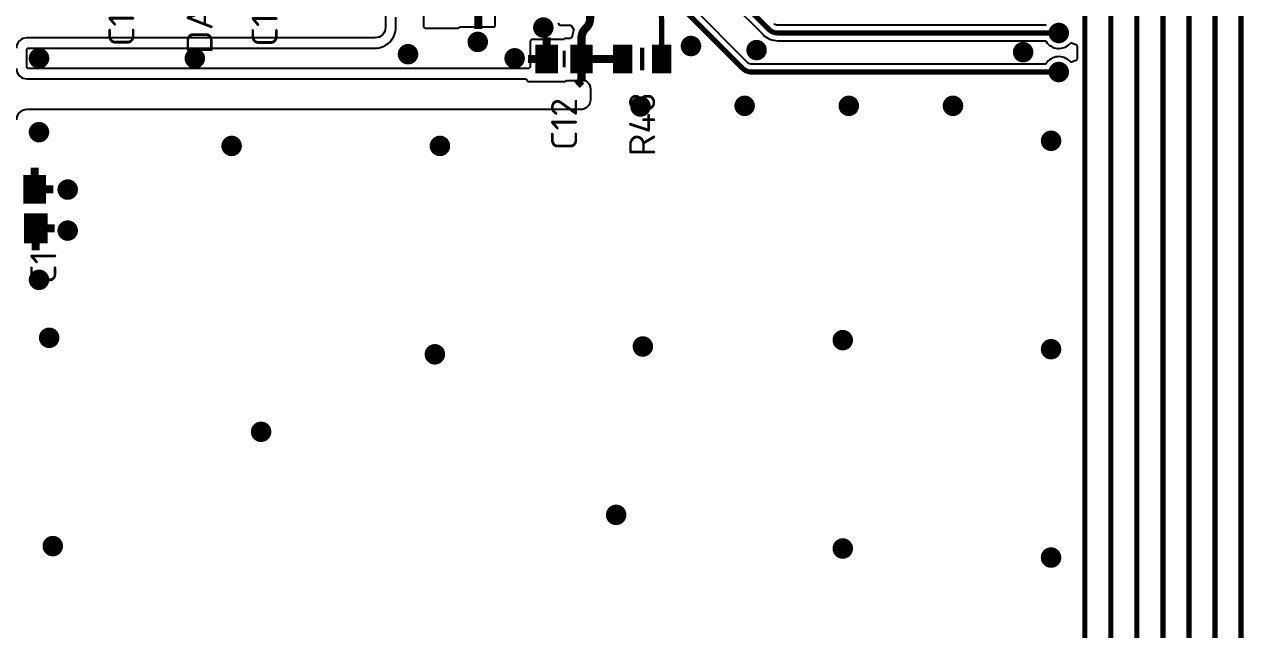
# Model space of a CAD drawing. Header units: millimetres. Extents: x 370 to 969, y -3056 to -2888.
# Drawn here: x 828 to 887.4, y -2977.6 to -2948 of the extents above; entities that cross this region are included whole.
import ezdxf
from ezdxf.enums import TextEntityAlignment as Align

# ---------------------------------------------------------------- set-up
doc = ezdxf.new("R2010")
doc.units = ezdxf.units.MM
doc.layers.add('UPDATE', color=7, linetype='Continuous')
doc.styles.get("Standard").update_dxf_attribs({"font": 'txt.shx'})

msp = doc.modelspace()

# ---------------------------------------------------------------- linework, layer by layer
at = {"layer": 'UPDATE', "color": 9}
for points, const_width in [([(887.3, -2997.36), (887.3, -2920.775, 0.414214), (887.05, -2920.525), (885.395, -2920.525, -0.414214), (884.76, -2919.89), (884.76, -2914.49)], 0.25), ([(860.845, -2939.575), (861.9, -2939.575, -0.414214), (862.535, -2940.21), (862.535, -2946.297, 0.198909), (862.721, -2946.746), (864.254, -2948.279, 0.198909), (864.703, -2948.465), (878.41, -2948.465)], 0.25), ([(855.13, -2949.735), (855.13, -2948.71, -0.198909), (855.316, -2948.261), (855.364, -2948.213, 0.198909), (855.55, -2947.764), (855.55, -2947.225)], 0.4), ([(859.04, -2949.735), (859.04, -2947.803, 0.198909), (858.854, -2947.354), (858.725, -2947.225)], 0.25), ([(878.41, -2950.37), (863.433, -2950.37, -0.198909), (862.984, -2950.184), (860.211, -2947.411, 0.198909), (859.762, -2947.225), (858.725, -2947.225)], 0.25)]:
    msp.add_lwpolyline(points, format="xyb", dxfattribs=dict(at, const_width=const_width))
for points, const_width in [([(886.03, -2921.795), (886.03, -2995.455)], 0.25), ([(884.76, -2985.295), (884.76, -2923.7)], 0.25), ([(883.49, -2987.835), (883.49, -2925.605)], 0.25), ([(882.215, -2991.65), (882.215, -2990.841), (882.22, -2927.51)], 0.25), ([(880.95, -2993.55), (880.95, -2929.415)], 0.25), ([(879.68, -2989.74), (879.68, -2931.32)], 0.25), ([(850.1, -2948.272), (850.1, -2947.195)], 0.4), ([(853.07, -2948.546), (853.07, -2947.854)], 0.2), ([(853.27, -2948.6), (853.27, -2947.8)], 0.2), ([(853.47, -2948.546), (853.47, -2947.854)], 0.2), ([(878.07, -2948.675), (878.07, -2948.255)], 0.2), ([(878.27, -2948.839), (878.27, -2948.091)], 0.2), ([(878.47, -2948.86), (878.47, -2948.07)], 0.2), ([(878.67, -2948.768), (878.67, -2948.162)], 0.2), ([(849.87, -2949.246), (849.87, -2948.554)], 0.2), ([(850.07, -2949.3), (850.07, -2948.5)], 0.2), ([(850.27, -2949.246), (850.27, -2948.554)], 0.2), ([(853.43, -2949.735), (853.43, -2948.683)], 0.4), ([(860.27, -2949.446), (860.27, -2948.754)], 0.2), ([(860.47, -2949.5), (860.47, -2948.7)], 0.2), ([(860.67, -2949.446), (860.67, -2948.754)], 0.2), ([(863.47, -2949.646), (863.47, -2948.954)], 0.2), ([(863.67, -2949.7), (863.67, -2948.9)], 0.2), ([(863.87, -2949.646), (863.87, -2948.954)], 0.2), ([(876.47, -2949.746), (876.47, -2949.054)], 0.2), ([(876.67, -2949.8), (876.67, -2949)], 0.2), ([(876.87, -2949.746), (876.87, -2949.054)], 0.2), ([(828.47, -2950.046), (828.47, -2949.354)], 0.2), ([(828.67, -2950.1), (828.67, -2949.3)], 0.2), ([(828.87, -2950.046), (828.87, -2949.354)], 0.2), ([(836.07, -2950.046), (836.07, -2949.354)], 0.2), ([(836.27, -2950.1), (836.27, -2949.3)], 0.2), ([(836.47, -2950.046), (836.47, -2949.354)], 0.2), ([(846.47, -2949.846), (846.47, -2949.154)], 0.2), ([(846.67, -2949.9), (846.67, -2949.1)], 0.2), ([(846.87, -2949.846), (846.87, -2949.154)], 0.2), ([(851.67, -2950.046), (851.67, -2949.354)], 0.2), ([(851.87, -2950.1), (851.87, -2949.3)], 0.2), ([(852.07, -2950.046), (852.07, -2949.354)], 0.2), ([(853.43, -2949.735), (852.528, -2949.735)], 0.4), ([(853.07, -2950.335), (853.07, -2949.135)], 0.2), ([(853.27, -2950.335), (853.27, -2949.135)], 0.2), ([(853.47, -2950.335), (853.47, -2949.135)], 0.2), ([(853.67, -2950.335), (853.67, -2949.135)], 0.2), ([(853.87, -2950.335), (853.87, -2949.135)], 0.2), ([(854.28, -2950.135), (854.28, -2949.335)], 0.15), ([(854.87, -2950.335), (854.87, -2949.135)], 0.2), ([(857.14, -2949.735), (855.13, -2949.735)], 0.4), ([(855.13, -2950.79), (855.13, -2949.735)], 0.4), ([(855.07, -2950.335), (855.07, -2949.135)], 0.2), ([(855.27, -2950.335), (855.27, -2949.135)], 0.2), ([(855.47, -2950.335), (855.47, -2949.135)], 0.2), ([(856.87, -2950.335), (856.87, -2949.135)], 0.2), ([(857.07, -2950.335), (857.07, -2949.135)], 0.2), ([(857.27, -2950.335), (857.27, -2949.135)], 0.2), ([(857.47, -2950.335), (857.47, -2949.135)], 0.2), ([(858.09, -2949.185), (858.09, -2950.285)], 0.2), ([(858.67, -2950.335), (858.67, -2949.135)], 0.2), ([(858.87, -2950.335), (858.87, -2949.135)], 0.2), ([(859.07, -2950.335), (859.07, -2949.135)], 0.2), ([(859.27, -2950.335), (859.27, -2949.135)], 0.2), ([(878.07, -2950.58), (878.07, -2950.16)], 0.2), ([(878.27, -2950.744), (878.27, -2949.996)], 0.2), ([(878.47, -2950.765), (878.47, -2949.975)], 0.2), ([(878.67, -2950.673), (878.67, -2950.067)], 0.2), ([(854.915, -2951.005), (855.13, -2950.79)], 0.4), ([(857.67, -2952.263), (857.67, -2951.837)], 0.2), ([(857.87, -2952.425), (857.87, -2951.675)], 0.2), ([(858.07, -2952.445), (858.07, -2951.655)], 0.2), ([(858.27, -2952.352), (858.27, -2951.748)], 0.2), ([(862.87, -2952.352), (862.87, -2951.682)], 0.2), ([(863.07, -2952.416), (863.07, -2951.618)], 0.2), ([(863.27, -2952.373), (863.27, -2951.661)], 0.2), ([(863.47, -2952.135), (863.47, -2951.899)], 0.2), ([(867.87, -2952.283), (867.87, -2951.751)], 0.2), ([(868.07, -2952.404), (868.07, -2951.63)], 0.2), ([(868.27, -2952.403), (868.27, -2951.631)], 0.2), ([(868.47, -2952.279), (868.47, -2951.755)], 0.2), ([(872.87, -2952.147), (872.87, -2951.887)], 0.2), ([(873.07, -2952.375), (873.07, -2951.659)], 0.2), ([(873.27, -2952.416), (873.27, -2951.618)], 0.2), ([(873.47, -2952.349), (873.47, -2951.685)], 0.2), ([(828.47, -2953.646), (828.47, -2952.954)], 0.2), ([(828.67, -2953.7), (828.67, -2952.9)], 0.2), ([(828.87, -2953.646), (828.87, -2952.954)], 0.2), ([(837.87, -2954.321), (837.87, -2953.623)], 0.2), ([(838.07, -2954.371), (838.07, -2953.573)], 0.2), ([(838.27, -2954.315), (838.27, -2953.629)], 0.2), ([(847.87, -2954.156), (847.87, -2953.788)], 0.2), ([(848.07, -2954.34), (848.07, -2953.604)], 0.2), ([(848.27, -2954.369), (848.27, -2953.575)], 0.2), ([(848.47, -2954.288), (848.47, -2953.656)], 0.2), ([(877.67, -2953.89), (877.67, -2953.554)], 0.2), ([(877.87, -2954.087), (877.87, -2953.357)], 0.2), ([(878.07, -2954.12), (878.07, -2953.324)], 0.2), ([(878.27, -2954.044), (878.27, -2953.4)], 0.2), ([(837.67, -2954.035), (837.67, -2953.909)], 0.2), ([(828.46, -2956.085), (828.46, -2955.033)], 0.4), ([(828.07, -2956.685), (828.07, -2955.485)], 0.2), ([(828.27, -2956.685), (828.27, -2955.485)], 0.2), ([(828.47, -2956.685), (828.47, -2955.485)], 0.2), ([(828.67, -2956.685), (828.67, -2955.485)], 0.2), ([(828.87, -2956.685), (828.87, -2955.485)], 0.2), ([(829.362, -2956.085), (828.46, -2956.085)], 0.4), ([(829.87, -2956.446), (829.87, -2955.754)], 0.2), ([(830.07, -2956.5), (830.07, -2955.7)], 0.2), ([(830.27, -2956.446), (830.27, -2955.754)], 0.2), ([(828.07, -2958.615), (828.07, -2957.365)], 0.2), ([(828.27, -2958.615), (828.27, -2957.365)], 0.2), ([(828.47, -2958.615), (828.47, -2957.365)], 0.2), ([(828.67, -2958.615), (828.67, -2957.365)], 0.2), ([(828.87, -2958.615), (828.87, -2957.365)], 0.2), ([(829.437, -2957.99), (828.51, -2957.99)], 0.4), ([(828.51, -2959.067), (828.51, -2957.99)], 0.4), ([(829.87, -2958.446), (829.87, -2957.754)], 0.2), ([(830.07, -2958.5), (830.07, -2957.7)], 0.2), ([(830.27, -2958.446), (830.27, -2957.754)], 0.2), ([(828.47, -2960.846), (828.47, -2960.154)], 0.2), ([(828.67, -2960.9), (828.67, -2960.1)], 0.2), ([(828.87, -2960.846), (828.87, -2960.154)], 0.2), ([(828.87, -2963.594), (828.87, -2963.06)], 0.2), ([(829.07, -2963.715), (829.07, -2962.939)], 0.2), ([(829.27, -2963.713), (829.27, -2962.941)], 0.2), ([(829.47, -2963.588), (829.47, -2963.066)], 0.2), ([(858.07, -2964.147), (858.07, -2963.355)], 0.2), ([(867.67, -2963.786), (867.67, -2963.098)], 0.2), ([(867.87, -2963.841), (867.87, -2963.043)], 0.2), ([(868.07, -2963.79), (868.07, -2963.094)], 0.2), ([(847.67, -2964.387), (847.67, -2963.877)], 0.2), ([(847.87, -2964.517), (847.87, -2963.747)], 0.2), ([(848.07, -2964.521), (848.07, -2963.743)], 0.2), ([(848.27, -2964.405), (848.27, -2963.859)], 0.2), ([(857.87, -2964.06), (857.87, -2963.442)], 0.2), ([(858.27, -2964.123), (858.27, -2963.379)], 0.2), ([(858.47, -2963.949), (858.47, -2963.553)], 0.2), ([(868.27, -2963.49), (868.27, -2963.394)], 0.2), ([(877.67, -2964.05), (877.67, -2963.714)], 0.2), ([(877.87, -2964.247), (877.87, -2963.517)], 0.2), ([(878.07, -2964.28), (878.07, -2963.484)], 0.2), ([(878.27, -2964.204), (878.27, -2963.56)], 0.2), ([(839.47, -2968.308), (839.47, -2967.512)], 0.2), ([(839.27, -2968.235), (839.27, -2967.585)], 0.2), ([(839.67, -2968.273), (839.67, -2967.547)], 0.2), ([(839.87, -2968.066), (839.87, -2967.754)], 0.2), ([(856.67, -2972.33), (856.67, -2971.59)], 0.2), ([(856.87, -2972.356), (856.87, -2971.564)], 0.2), ([(857.07, -2972.272), (857.07, -2971.648)], 0.2), ([(856.47, -2972.153), (856.47, -2971.767)], 0.2), ([(829.07, -2973.777), (829.07, -2973.191)], 0.2), ([(829.27, -2973.877), (829.27, -2973.091)], 0.2), ([(829.47, -2973.862), (829.47, -2973.106)], 0.2), ([(829.67, -2973.712), (829.67, -2973.256)], 0.2), ([(867.67, -2973.946), (867.67, -2973.258)], 0.2), ([(867.87, -2974.001), (867.87, -2973.203)], 0.2), ([(868.07, -2973.95), (868.07, -2973.254)], 0.2), ([(868.27, -2973.65), (868.27, -2973.554)], 0.2), ([(877.67, -2974.21), (877.67, -2973.874)], 0.2), ([(877.87, -2974.407), (877.87, -2973.677)], 0.2), ([(878.07, -2974.44), (878.07, -2973.644)], 0.2), ([(878.27, -2974.364), (878.27, -2973.72)], 0.2)]:
    msp.add_lwpolyline(points, dxfattribs=dict(at, const_width=const_width))
for points in [[(847.423, -2946.209), (847.423, -2948.122, 0.414214), (847.523, -2948.222), (849.127, -2948.222), (849.148, -2948.201, -0.196755), (849.218, -2948.172), (850.827, -2948.172, 0.414214), (850.927, -2948.072), (850.927, -2942.483, 0.414214)], [(827.57, -2946.7, 0.414214), (828.07, -2947.2), (845.07, -2947.2, -0.414214), (845.57, -2947.7), (845.57, -2948.2, -0.414214), (845.07, -2948.7), (828.07, -2948.7, 0.414214), (827.57, -2949.2)], [(862.454, -2947.013), (863.987, -2948.546, 0.198932), (864.703, -2948.842), (877.704, -2948.842, -0.249386), (877.787, -2948.886, 0.480287), (878.957, -2948.981), (878.979, -2948.958), (879.038, -2948.945), (879.24, -2949.025, -0.307631), (879.303, -2949.118), (879.303, -2949.717, -0.307631), (879.24, -2949.81), (879.038, -2949.89), (878.979, -2949.877), (878.957, -2949.854, 0.480287), (877.787, -2949.949, -0.249386), (877.704, -2949.993), (863.433, -2949.993, -0.198823), (863.251, -2949.917), (860.478, -2947.144, 0.198932)], [(853.998, -2947.977, 0.414214), (854.098, -2948.077), (854.553, -2948.077, -0.243695), (854.635, -2948.119), (854.743, -2948.273), (854.75, -2948.321), (854.741, -2948.344, 0.061258), (854.683, -2948.603, -0.181492), (854.652, -2948.666), (854.609, -2948.706, -0.18963), (854.541, -2948.733), (854.328, -2948.733), (854.307, -2948.754, -0.196755), (854.237, -2948.783), (852.728, -2948.783, 0.414214), (852.628, -2948.883), (852.628, -2950.098, -0.414214), (852.528, -2950.198), (828.172, -2950.198, -0.414214), (828.072, -2950.098), (828.072, -2949.302, -0.414214), (828.172, -2949.202), (845.07, -2949.202, 0.414214), (846.072, -2948.2), (846.072, -2947.7, 0.295142)], [(877.787, -2948.044, -0.249386), (877.704, -2948.088), (864.703, -2948.088, -0.198823), (864.521, -2948.012)], [(827.57, -2950.2, 0.414214), (828.07, -2950.7), (852.378, -2950.7, -0.414214), (852.478, -2950.8), (852.515, -2950.837), (854.332, -2950.837), (854.353, -2950.816, -0.196755), (854.423, -2950.787), (855.319, -2950.787, -0.169414), (855.381, -2950.809, -0.229012), (855.57, -2951.2), (855.57, -2951.7, -0.414214), (855.07, -2952.2), (828.07, -2952.2, 0.414214), (827.57, -2952.7)]]:
    msp.add_lwpolyline(points, format="xyb", dxfattribs=at)
at = {"layer": 'UPDATE', "color": 9, "const_width": 0.2}
for points in [[(853.67, -2948.2, 1), (852.87, -2948.2, 1)], [(878.81, -2948.465, 1), (878.01, -2948.465, 1)], [(850.47, -2948.9, 1), (849.67, -2948.9, 1)], [(860.87, -2949.1, 1), (860.07, -2949.1, 1)], [(864.07, -2949.3, 1), (863.27, -2949.3, 1)], [(877.07, -2949.4, 1), (876.27, -2949.4, 1)], [(829.07, -2949.7, 1), (828.27, -2949.7, 1)], [(836.67, -2949.7, 1), (835.87, -2949.7, 1)], [(847.07, -2949.5, 1), (846.27, -2949.5, 1)], [(852.27, -2949.7, 1), (851.47, -2949.7, 1)], [(878.81, -2950.37, 1), (878.01, -2950.37, 1)], [(858.408, -2952.05, 1), (857.608, -2952.05, 1)], [(863.488, -2952.017, 1), (862.688, -2952.017, 1)], [(868.568, -2952.017, 1), (867.768, -2952.017, 1)], [(873.648, -2952.017, 1), (872.848, -2952.017, 1)], [(829.07, -2953.3, 1), (828.27, -2953.3, 1)], [(838.465, -2953.972, 1), (837.665, -2953.972, 1)], [(848.625, -2953.972, 1), (847.825, -2953.972, 1)], [(878.433, -2953.722, 1), (877.633, -2953.722, 1)], [(830.47, -2956.1, 1), (829.67, -2956.1, 1)], [(830.47, -2958.1, 1), (829.67, -2958.1, 1)], [(829.07, -2960.5, 1), (828.27, -2960.5, 1)], [(829.567, -2963.327, 1), (828.767, -2963.327, 1)], [(858.523, -2963.751, 1), (857.723, -2963.751, 1)], [(868.273, -2963.442, 1), (867.473, -2963.442, 1)], [(848.378, -2964.132, 1), (847.578, -2964.132, 1)], [(878.433, -2963.882, 1), (877.633, -2963.882, 1)], [(839.902, -2967.91, 1), (839.102, -2967.91, 1)], [(857.22, -2971.96, 1), (856.42, -2971.96, 1)], [(829.742, -2973.484, 1), (828.942, -2973.484, 1)], [(868.273, -2973.602, 1), (867.473, -2973.602, 1)], [(878.433, -2974.042, 1), (877.633, -2974.042, 1)]]:
    msp.add_lwpolyline(points, format="xyb", close=True, dxfattribs=at)
for points in [[(853.88, -2950.335), (852.98, -2950.335), (852.98, -2949.135), (853.88, -2949.135)], [(855.58, -2950.335), (854.68, -2950.335), (854.68, -2949.135), (855.58, -2949.135)], [(857.515, -2950.335), (856.765, -2950.335), (856.765, -2949.135), (857.515, -2949.135)], [(859.415, -2950.335), (858.665, -2950.335), (858.665, -2949.135), (859.415, -2949.135)], [(828.91, -2956.685), (828.01, -2956.685), (828.01, -2955.485), (828.91, -2955.485)], [(828.985, -2958.615), (828.035, -2958.615), (828.035, -2957.365), (828.985, -2957.365)]]:
    msp.add_lwpolyline(points, close=True, dxfattribs=at)

# ---------------------------------------------------------------- texts
at = {"layer": 'UPDATE', "color": 9, "width": 1.019685}
for s, p in [('DA3', (837.135, -2947.83)), ('C17', (833.325, -2947.83)), ('C16', (840.31, -2947.83)), ('C12', (854.915, -2952.91)), ('R48', (858.725, -2952.91)), ('C1', (829.515, -2959.895))]:
    msp.add_text(s, height=1.27, rotation=90, dxfattribs=at).set_placement(p, align=Align.CENTER)

doc.saveas('drawing.dxf')
